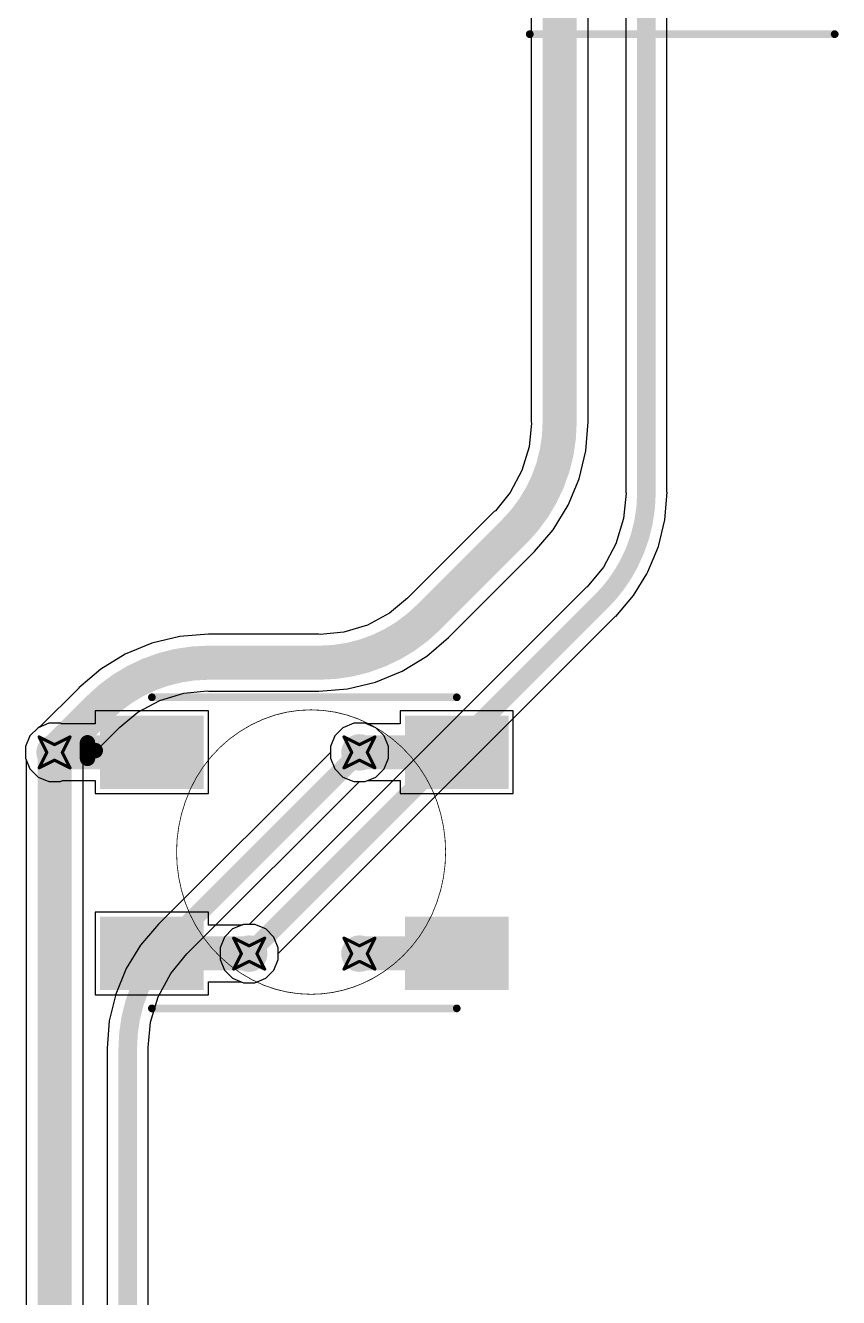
# Model space of a CAD drawing. Header units: inches. Extents: x -11 to 1110, y -7 to 455.
# Drawn here: x 262.54 to 275.87, y 155.76 to 176.62 of the extents above; entities that cross this region are included whole.
import ezdxf

# ---------------------------------------------------------------- set-up
doc = ezdxf.new("R2010")
doc.units = ezdxf.units.IN
for name, color, linetype in [('Bottom Layer', 5, 'Continuous'), ('Drill Drawing', 1, 'Continuous'), ('Mechanical 7', 56, 'Continuous'), ('Top Layer', 1, 'Continuous'), ('Top Overlay', 2, 'Continuous'), ('Top Paste', 8, 'Continuous'), ('Top Solder', 216, 'Continuous'), ('Via Holes', 16, 'Continuous')]:
    doc.layers.add(name, color=color, linetype=linetype)

msp = doc.modelspace()

# ---------------------------------------------------------------- hatches: boundary and pattern name
at = {"layer": 'Bottom Layer'}
h = msp.add_hatch(color=5, dxfattribs=at)
edge = h.paths.add_edge_path()
edge.add_arc((263.014, 164.696), 0.3, 0, 360)
h = msp.add_hatch(color=5, dxfattribs=at)
edge = h.paths.add_edge_path()
edge.add_arc((268.014, 164.696), 0.3, 0, 360)
h = msp.add_hatch(color=5, dxfattribs=at)
edge = h.paths.add_edge_path()
edge.add_arc((266.205, 161.396), 0.3, 0, 360)
h = msp.add_hatch(color=5, dxfattribs=at)
edge = h.paths.add_edge_path()
edge.add_arc((268.014, 161.396), 0.3, 0, 360)
at = {"layer": 'Top Layer'}
for points in [[(263.859, 165.199), (265.359, 165.199), (265.359, 164.199), (263.859, 164.199)], [(270.359, 164.199), (268.859, 164.199), (268.859, 165.199), (270.359, 165.199)], [(263.859, 161.899), (265.359, 161.899), (265.359, 160.899), (263.859, 160.899)], [(268.859, 161.899), (270.359, 161.899), (270.359, 160.899), (268.859, 160.899)]]:
    msp.add_hatch(color=1, dxfattribs=at).paths.add_polyline_path(points)
h = msp.add_hatch(color=1, dxfattribs=at)
edge = h.paths.add_edge_path()
edge.add_arc((263.014, 164.696), 0.3, 0, 360)
h = msp.add_hatch(color=1, dxfattribs=at)
edge = h.paths.add_edge_path()
edge.add_arc((268.014, 164.696), 0.3, 0, 360)
h = msp.add_hatch(color=1, dxfattribs=at)
edge = h.paths.add_edge_path()
edge.add_arc((266.205, 161.396), 0.3, 0, 360)
h = msp.add_hatch(color=1, dxfattribs=at)
edge = h.paths.add_edge_path()
edge.add_arc((268.014, 161.396), 0.3, 0, 360)
at = {"layer": 'Top Paste'}
for points in [[(263.859, 165.199), (265.359, 165.199), (265.359, 164.199), (263.859, 164.199)], [(270.359, 164.199), (268.859, 164.199), (268.859, 165.199), (270.359, 165.199)], [(263.859, 161.899), (265.359, 161.899), (265.359, 160.899), (263.859, 160.899)], [(268.859, 161.899), (270.359, 161.899), (270.359, 160.899), (268.859, 160.899)]]:
    msp.add_hatch(color=8, dxfattribs=at).paths.add_polyline_path(points)
at = {"layer": 'Top Solder'}
for points in [[(263.758, 165.301), (265.461, 165.301), (265.461, 164.098), (263.758, 164.098)], [(270.461, 164.098), (268.758, 164.098), (268.758, 165.301), (270.461, 165.301)], [(263.758, 162.001), (265.461, 162.001), (265.461, 160.798), (263.758, 160.798)], [(268.758, 162.001), (270.461, 162.001), (270.461, 160.798), (268.758, 160.798)]]:
    msp.add_hatch(color=216, dxfattribs=at).paths.add_polyline_path(points)
at = {"layer": 'Via Holes'}
h = msp.add_hatch(color=7, dxfattribs=at)
edge = h.paths.add_edge_path()
edge.add_arc((263.014, 164.696), 0.15, 0, 360)
h = msp.add_hatch(color=7, dxfattribs=at)
edge = h.paths.add_edge_path()
edge.add_arc((268.014, 164.696), 0.15, 0, 360)
h = msp.add_hatch(color=7, dxfattribs=at)
edge = h.paths.add_edge_path()
edge.add_arc((266.205, 161.396), 0.15, 0, 360)
h = msp.add_hatch(color=7, dxfattribs=at)
edge = h.paths.add_edge_path()
edge.add_arc((268.014, 161.396), 0.15, 0, 360)

# ---------------------------------------------------------------- linework, layer by layer
at = {"layer": 'Bottom Layer'}
for p, q in [((270.831, 178.522), (270.831, 170.115)), ((271.764, 170.115), (271.764, 178.522)), ((272.383, 178.136), (272.383, 168.963)), ((273.056, 168.963), (273.056, 177.196)), ((270.835, 170.093), (270.798, 169.709)), ((270.831, 170.115), (270.835, 170.093)), ((271.727, 169.644), (271.764, 170.115)), ((271.764, 170.115), (271.764, 170.115)), ((270.798, 169.709), (270.679, 169.318)), ((271.617, 169.185), (271.727, 169.644)), ((270.679, 169.318), (270.487, 168.959)), ((271.436, 168.75), (271.617, 169.185)), ((270.487, 168.959), (270.242, 168.66)), ((272.386, 168.948), (272.345, 168.532)), ((272.383, 168.963), (272.386, 168.948)), ((273.023, 168.512), (273.059, 168.963)), ((273.059, 168.963), (273.056, 168.963)), ((270.224, 168.648), (268.816, 167.24)), ((270.242, 168.66), (270.224, 168.648)), ((271.19, 168.347), (271.436, 168.75)), ((272.345, 168.532), (272.219, 168.118)), ((272.918, 168.073), (273.023, 168.512)), ((270.883, 167.989), (271.19, 168.347)), ((269.475, 166.581), (270.883, 167.989)), ((270.883, 167.989), (270.883, 167.989)), ((272.219, 168.118), (272.015, 167.736)), ((272.745, 167.656), (272.918, 168.073)), ((272.015, 167.736), (271.75, 167.413)), ((272.509, 167.27), (272.726, 167.624)), ((272.726, 167.624), (272.745, 167.656)), ((271.738, 167.405), (266.207, 161.874)), ((271.75, 167.413), (271.738, 167.405)), ((268.804, 167.223), (268.505, 166.977)), ((268.816, 167.24), (268.804, 167.223)), ((272.216, 166.927), (272.509, 167.27)), ((266.683, 161.397), (272.214, 166.929)), ((268.505, 166.977), (268.146, 166.785)), ((272.214, 166.929), (272.216, 166.927)), ((268.146, 166.785), (267.756, 166.667)), ((264.608, 166.486), (264.172, 166.306)), ((265.067, 166.596), (264.608, 166.486)), ((265.537, 166.633), (265.067, 166.596)), ((267.35, 166.633), (265.537, 166.633)), ((265.537, 166.633), (265.537, 166.633)), ((267.371, 166.629), (267.35, 166.633)), ((267.756, 166.667), (267.371, 166.629)), ((269.117, 166.275), (269.476, 166.581)), ((269.476, 166.581), (269.475, 166.581)), ((264.172, 166.306), (263.77, 166.059)), ((268.715, 166.028), (269.117, 166.275)), ((263.77, 166.059), (263.411, 165.753)), ((268.279, 165.847), (268.715, 166.028)), ((263.411, 165.752), (262.771, 165.113)), ((263.411, 165.753), (263.411, 165.752)), ((263.411, 165.752), (263.411, 165.752)), ((264.741, 165.549), (265.131, 165.667)), ((265.131, 165.667), (265.516, 165.705)), ((265.516, 165.705), (265.537, 165.701)), ((265.537, 165.701), (267.35, 165.701)), ((267.35, 165.7), (267.82, 165.737)), ((267.35, 165.701), (267.35, 165.7)), ((267.82, 165.737), (268.279, 165.847)), ((264.381, 165.356), (264.741, 165.549)), ((264.082, 165.111), (264.381, 165.356)), ((262.743, 165.101), (262.609, 164.966)), ((262.771, 165.113), (262.743, 165.101)), ((263.48, 164.503), (264.07, 165.093)), ((264.07, 165.093), (264.082, 165.111)), ((267.743, 165.101), (267.609, 164.966)), ((267.919, 165.174), (267.743, 165.101)), ((268.109, 165.174), (267.919, 165.174)), ((268.284, 165.101), (268.109, 165.174)), ((268.419, 164.966), (268.284, 165.101)), ((262.609, 164.966), (262.536, 164.791)), ((267.609, 164.966), (267.536, 164.791)), ((268.492, 164.791), (268.419, 164.966)), ((262.536, 164.791), (262.536, 164.601)), ((267.536, 164.694), (264.72, 161.878)), ((267.536, 164.791), (267.536, 164.694)), ((268.492, 164.601), (268.492, 164.791)), ((262.536, 164.601), (262.548, 164.573)), ((262.548, 164.573), (262.548, 151.426)), ((263.48, 151.426), (263.48, 164.503)), ((268.284, 164.291), (268.419, 164.425)), ((268.419, 164.425), (268.492, 164.601)), ((265.196, 161.402), (268.012, 164.218)), ((268.012, 164.218), (268.109, 164.218)), ((268.109, 164.218), (268.284, 164.291)), ((264.718, 161.88), (264.425, 161.536)), ((264.72, 161.878), (264.718, 161.88)), ((265.934, 161.801), (265.8, 161.666)), ((266.11, 161.874), (265.934, 161.801)), ((266.207, 161.874), (266.11, 161.874)), ((264.425, 161.536), (264.189, 161.151)), ((265.8, 161.666), (265.727, 161.491)), ((265.727, 161.491), (265.727, 161.301)), ((264.918, 161.07), (265.183, 161.393)), ((265.183, 161.393), (265.196, 161.402)), ((265.727, 161.301), (265.8, 161.125)), ((266.61, 161.125), (266.683, 161.301)), ((266.683, 161.301), (266.683, 161.397)), ((264.189, 161.151), (264.016, 160.733)), ((264.714, 160.689), (264.918, 161.07)), ((265.8, 161.125), (265.934, 160.991)), ((266.476, 160.991), (266.61, 161.125)), ((265.934, 160.991), (266.11, 160.918)), ((266.11, 160.918), (266.3, 160.918)), ((266.3, 160.918), (266.476, 160.991)), ((264.016, 160.733), (263.91, 160.294)), ((264.588, 160.274), (264.714, 160.689)), ((263.91, 160.294), (263.875, 159.844)), ((264.548, 159.859), (264.588, 160.274)), ((263.875, 159.844), (263.877, 159.844)), ((263.877, 159.844), (263.877, 149.56)), ((264.55, 159.844), (264.548, 159.859)), ((264.55, 149.56), (264.55, 159.844))]:
    msp.add_line(p, q, dxfattribs=at)
for points in [[(271.297, 170.115, 0.559, 0.559, 0), (271.297, 178.522, 0.559, 0.559, 0)], [(272.72, 168.963, 0.305, 0.305, 0), (272.72, 178.136, 0.305, 0.305, 0)], [(271.297, 170.115, 0.559, 0.559, -0.198912), (270.553, 168.318, 0.559, 0.559, 0)], [(272.72, 168.963, 0.305, 0.305, -0.1216), (272.428, 167.781, 0.305, 0.305, 0)], [(269.146, 166.911, 0.559, 0.559, 0), (270.553, 168.318, 0.559, 0.559, 0)], [(272.428, 167.781, 0.305, 0.305, -0.075487), (271.976, 167.167, 0.305, 0.305, 0)], [(266.205, 161.396, 0.305, 0.305, 0), (271.976, 167.167, 0.305, 0.305, 0)], [(269.146, 166.911, 0.559, 0.559, -0.198912), (267.35, 166.167, 0.559, 0.559, 0)], [(263.741, 165.423, 0.559, 0.559, -0.198912), (265.537, 166.167, 0.559, 0.559, 0)], [(265.537, 166.167, 0.559, 0.559, 0), (267.35, 166.167, 0.559, 0.559, 0)], [(263.014, 164.696, 0.559, 0.559, 0), (263.741, 165.423, 0.559, 0.559, 0)], [(263.014, 151.426, 0.559, 0.559, 0), (263.014, 164.696, 0.559, 0.559, 0)], [(264.958, 161.64, 0.305, 0.305, 0), (268.014, 164.696, 0.305, 0.305, 0)], [(264.214, 159.844, 0.305, 0.305, -0.198912), (264.958, 161.64, 0.305, 0.305, 0)], [(264.214, 149.56, 0.305, 0.305, 0), (264.214, 159.844, 0.305, 0.305, 0)]]:
    msp.add_lwpolyline(points, format="xyseb", dxfattribs=at)
for points in [[(271.158, 170.115, 0.279, 0.279, 1), (271.437, 170.115, 0.279, 0.279, 1)], [(271.158, 170.115, 0.279, 0.279, 1), (271.437, 170.115, 0.279, 0.279, 1)], [(272.644, 168.963, 0.152, 0.152, 1), (272.796, 168.963, 0.152, 0.152, 1)], [(272.644, 168.963, 0.152, 0.152, 1), (272.796, 168.963, 0.152, 0.152, 1)], [(270.414, 168.318, 0.279, 0.279, 1), (270.693, 168.318, 0.279, 0.279, 1)], [(270.414, 168.318, 0.279, 0.279, 1), (270.693, 168.318, 0.279, 0.279, 1)], [(272.352, 167.781, 0.152, 0.152, 1), (272.504, 167.781, 0.152, 0.152, 1)], [(272.352, 167.781, 0.152, 0.152, 1), (272.504, 167.781, 0.152, 0.152, 1)], [(271.9, 167.167, 0.152, 0.152, 1), (272.052, 167.167, 0.152, 0.152, 1)], [(271.9, 167.167, 0.152, 0.152, 1), (272.052, 167.167, 0.152, 0.152, 1)], [(269.006, 166.911, 0.279, 0.279, 1), (269.285, 166.911, 0.279, 0.279, 1)], [(269.006, 166.911, 0.279, 0.279, 1), (269.285, 166.911, 0.279, 0.279, 1)], [(265.397, 166.167, 0.279, 0.279, 1), (265.677, 166.167, 0.279, 0.279, 1)], [(265.397, 166.167, 0.279, 0.279, 1), (265.677, 166.167, 0.279, 0.279, 1)], [(267.21, 166.167, 0.279, 0.279, 1), (267.489, 166.167, 0.279, 0.279, 1)], [(267.21, 166.167, 0.279, 0.279, 1), (267.489, 166.167, 0.279, 0.279, 1)], [(263.601, 165.423, 0.279, 0.279, 1), (263.881, 165.423, 0.279, 0.279, 1)], [(263.601, 165.423, 0.279, 0.279, 1), (263.881, 165.423, 0.279, 0.279, 1)], [(262.874, 164.696, 0.279, 0.279, 1), (263.153, 164.696, 0.279, 0.279, 1)], [(262.874, 164.696, 0.279, 0.279, 1), (263.153, 164.696, 0.279, 0.279, 1)], [(267.938, 164.696, 0.152, 0.152, 1), (268.09, 164.696, 0.152, 0.152, 1)], [(264.882, 161.64, 0.152, 0.152, 1), (265.034, 161.64, 0.152, 0.152, 1)], [(264.882, 161.64, 0.152, 0.152, 1), (265.034, 161.64, 0.152, 0.152, 1)], [(266.129, 161.396, 0.152, 0.152, 1), (266.281, 161.396, 0.152, 0.152, 1)], [(264.138, 159.844, 0.152, 0.152, 1), (264.29, 159.844, 0.152, 0.152, 1)], [(264.138, 159.844, 0.152, 0.152, 1), (264.29, 159.844, 0.152, 0.152, 1)]]:
    msp.add_lwpolyline(points, format="xyseb", close=True, dxfattribs=at)
at = {"layer": 'Drill Drawing'}
for points in [[(262.76, 164.95, 0.0508, 0.0508, 0), (263.014, 164.823, 0.0508, 0.0508, 0)], [(262.76, 164.95, 0.0508, 0.0508, 0), (262.887, 164.696, 0.0508, 0.0508, 0)], [(263.014, 164.823, 0.0508, 0.0508, 0), (263.268, 164.95, 0.0508, 0.0508, 0)], [(263.141, 164.696, 0.0508, 0.0508, 0), (263.268, 164.95, 0.0508, 0.0508, 0)], [(267.76, 164.95, 0.0508, 0.0508, 0), (268.014, 164.823, 0.0508, 0.0508, 0)], [(267.76, 164.95, 0.0508, 0.0508, 0), (267.887, 164.696, 0.0508, 0.0508, 0)], [(268.014, 164.823, 0.0508, 0.0508, 0), (268.268, 164.95, 0.0508, 0.0508, 0)], [(268.141, 164.696, 0.0508, 0.0508, 0), (268.268, 164.95, 0.0508, 0.0508, 0)], [(262.76, 164.442, 0.0508, 0.0508, 0), (262.887, 164.696, 0.0508, 0.0508, 0)], [(263.141, 164.696, 0.0508, 0.0508, 0), (263.268, 164.442, 0.0508, 0.0508, 0)], [(267.76, 164.442, 0.0508, 0.0508, 0), (267.887, 164.696, 0.0508, 0.0508, 0)], [(268.141, 164.696, 0.0508, 0.0508, 0), (268.268, 164.442, 0.0508, 0.0508, 0)], [(262.76, 164.442, 0.0508, 0.0508, 0), (263.014, 164.569, 0.0508, 0.0508, 0)], [(263.014, 164.569, 0.0508, 0.0508, 0), (263.268, 164.442, 0.0508, 0.0508, 0)], [(267.76, 164.442, 0.0508, 0.0508, 0), (268.014, 164.569, 0.0508, 0.0508, 0)], [(268.014, 164.569, 0.0508, 0.0508, 0), (268.268, 164.442, 0.0508, 0.0508, 0)], [(265.951, 161.65, 0.0508, 0.0508, 0), (266.205, 161.523, 0.0508, 0.0508, 0)], [(265.951, 161.65, 0.0508, 0.0508, 0), (266.078, 161.396, 0.0508, 0.0508, 0)], [(266.205, 161.523, 0.0508, 0.0508, 0), (266.459, 161.65, 0.0508, 0.0508, 0)], [(266.332, 161.396, 0.0508, 0.0508, 0), (266.459, 161.65, 0.0508, 0.0508, 0)], [(267.76, 161.65, 0.0508, 0.0508, 0), (268.014, 161.523, 0.0508, 0.0508, 0)], [(267.76, 161.65, 0.0508, 0.0508, 0), (267.887, 161.396, 0.0508, 0.0508, 0)], [(268.014, 161.523, 0.0508, 0.0508, 0), (268.268, 161.65, 0.0508, 0.0508, 0)], [(268.141, 161.396, 0.0508, 0.0508, 0), (268.268, 161.65, 0.0508, 0.0508, 0)], [(265.951, 161.142, 0.0508, 0.0508, 0), (266.078, 161.396, 0.0508, 0.0508, 0)], [(265.951, 161.142, 0.0508, 0.0508, 0), (266.205, 161.269, 0.0508, 0.0508, 0)], [(266.205, 161.269, 0.0508, 0.0508, 0), (266.459, 161.142, 0.0508, 0.0508, 0)], [(266.332, 161.396, 0.0508, 0.0508, 0), (266.459, 161.142, 0.0508, 0.0508, 0)], [(267.76, 161.142, 0.0508, 0.0508, 0), (267.887, 161.396, 0.0508, 0.0508, 0)], [(267.76, 161.142, 0.0508, 0.0508, 0), (268.014, 161.269, 0.0508, 0.0508, 0)], [(268.014, 161.269, 0.0508, 0.0508, 0), (268.268, 161.142, 0.0508, 0.0508, 0)], [(268.141, 161.396, 0.0508, 0.0508, 0), (268.268, 161.142, 0.0508, 0.0508, 0)]]:
    msp.add_lwpolyline(points, format="xyseb", dxfattribs=at)
for points in [[(262.747, 164.95, 0.0254, 0.0254, 1), (262.772, 164.95, 0.0254, 0.0254, 1)], [(262.747, 164.95, 0.0254, 0.0254, 1), (262.772, 164.95, 0.0254, 0.0254, 1)], [(263.001, 164.823, 0.0254, 0.0254, 1), (263.026, 164.823, 0.0254, 0.0254, 1)], [(263.001, 164.823, 0.0254, 0.0254, 1), (263.026, 164.823, 0.0254, 0.0254, 1)], [(263.255, 164.95, 0.0254, 0.0254, 1), (263.28, 164.95, 0.0254, 0.0254, 1)], [(263.255, 164.95, 0.0254, 0.0254, 1), (263.28, 164.95, 0.0254, 0.0254, 1)], [(267.747, 164.95, 0.0254, 0.0254, 1), (267.772, 164.95, 0.0254, 0.0254, 1)], [(267.747, 164.95, 0.0254, 0.0254, 1), (267.772, 164.95, 0.0254, 0.0254, 1)], [(268.001, 164.823, 0.0254, 0.0254, 1), (268.026, 164.823, 0.0254, 0.0254, 1)], [(268.001, 164.823, 0.0254, 0.0254, 1), (268.026, 164.823, 0.0254, 0.0254, 1)], [(268.255, 164.95, 0.0254, 0.0254, 1), (268.28, 164.95, 0.0254, 0.0254, 1)], [(268.255, 164.95, 0.0254, 0.0254, 1), (268.28, 164.95, 0.0254, 0.0254, 1)], [(262.874, 164.696, 0.0254, 0.0254, 1), (262.899, 164.696, 0.0254, 0.0254, 1)], [(262.874, 164.696, 0.0254, 0.0254, 1), (262.899, 164.696, 0.0254, 0.0254, 1)], [(263.128, 164.696, 0.0254, 0.0254, 1), (263.153, 164.696, 0.0254, 0.0254, 1)], [(263.128, 164.696, 0.0254, 0.0254, 1), (263.153, 164.696, 0.0254, 0.0254, 1)], [(267.874, 164.696, 0.0254, 0.0254, 1), (267.899, 164.696, 0.0254, 0.0254, 1)], [(267.874, 164.696, 0.0254, 0.0254, 1), (267.899, 164.696, 0.0254, 0.0254, 1)], [(268.128, 164.696, 0.0254, 0.0254, 1), (268.153, 164.696, 0.0254, 0.0254, 1)], [(268.128, 164.696, 0.0254, 0.0254, 1), (268.153, 164.696, 0.0254, 0.0254, 1)], [(262.747, 164.442, 0.0254, 0.0254, 1), (262.772, 164.442, 0.0254, 0.0254, 1)], [(262.747, 164.442, 0.0254, 0.0254, 1), (262.772, 164.442, 0.0254, 0.0254, 1)], [(263.001, 164.569, 0.0254, 0.0254, 1), (263.026, 164.569, 0.0254, 0.0254, 1)], [(263.001, 164.569, 0.0254, 0.0254, 1), (263.026, 164.569, 0.0254, 0.0254, 1)], [(263.255, 164.442, 0.0254, 0.0254, 1), (263.28, 164.442, 0.0254, 0.0254, 1)], [(263.255, 164.442, 0.0254, 0.0254, 1), (263.28, 164.442, 0.0254, 0.0254, 1)], [(267.747, 164.442, 0.0254, 0.0254, 1), (267.772, 164.442, 0.0254, 0.0254, 1)], [(267.747, 164.442, 0.0254, 0.0254, 1), (267.772, 164.442, 0.0254, 0.0254, 1)], [(268.001, 164.569, 0.0254, 0.0254, 1), (268.026, 164.569, 0.0254, 0.0254, 1)], [(268.001, 164.569, 0.0254, 0.0254, 1), (268.026, 164.569, 0.0254, 0.0254, 1)], [(268.255, 164.442, 0.0254, 0.0254, 1), (268.28, 164.442, 0.0254, 0.0254, 1)], [(268.255, 164.442, 0.0254, 0.0254, 1), (268.28, 164.442, 0.0254, 0.0254, 1)], [(265.938, 161.65, 0.0254, 0.0254, 1), (265.964, 161.65, 0.0254, 0.0254, 1)], [(265.938, 161.65, 0.0254, 0.0254, 1), (265.964, 161.65, 0.0254, 0.0254, 1)], [(266.192, 161.523, 0.0254, 0.0254, 1), (266.218, 161.523, 0.0254, 0.0254, 1)], [(266.192, 161.523, 0.0254, 0.0254, 1), (266.218, 161.523, 0.0254, 0.0254, 1)], [(266.446, 161.65, 0.0254, 0.0254, 1), (266.472, 161.65, 0.0254, 0.0254, 1)], [(266.446, 161.65, 0.0254, 0.0254, 1), (266.472, 161.65, 0.0254, 0.0254, 1)], [(267.747, 161.65, 0.0254, 0.0254, 1), (267.772, 161.65, 0.0254, 0.0254, 1)], [(267.747, 161.65, 0.0254, 0.0254, 1), (267.772, 161.65, 0.0254, 0.0254, 1)], [(268.001, 161.523, 0.0254, 0.0254, 1), (268.026, 161.523, 0.0254, 0.0254, 1)], [(268.001, 161.523, 0.0254, 0.0254, 1), (268.026, 161.523, 0.0254, 0.0254, 1)], [(268.255, 161.65, 0.0254, 0.0254, 1), (268.28, 161.65, 0.0254, 0.0254, 1)], [(268.255, 161.65, 0.0254, 0.0254, 1), (268.28, 161.65, 0.0254, 0.0254, 1)], [(266.065, 161.396, 0.0254, 0.0254, 1), (266.091, 161.396, 0.0254, 0.0254, 1)], [(266.065, 161.396, 0.0254, 0.0254, 1), (266.091, 161.396, 0.0254, 0.0254, 1)], [(266.192, 161.269, 0.0254, 0.0254, 1), (266.218, 161.269, 0.0254, 0.0254, 1)], [(266.192, 161.269, 0.0254, 0.0254, 1), (266.218, 161.269, 0.0254, 0.0254, 1)], [(266.319, 161.396, 0.0254, 0.0254, 1), (266.345, 161.396, 0.0254, 0.0254, 1)], [(266.319, 161.396, 0.0254, 0.0254, 1), (266.345, 161.396, 0.0254, 0.0254, 1)], [(267.874, 161.396, 0.0254, 0.0254, 1), (267.899, 161.396, 0.0254, 0.0254, 1)], [(267.874, 161.396, 0.0254, 0.0254, 1), (267.899, 161.396, 0.0254, 0.0254, 1)], [(268.001, 161.269, 0.0254, 0.0254, 1), (268.026, 161.269, 0.0254, 0.0254, 1)], [(268.001, 161.269, 0.0254, 0.0254, 1), (268.026, 161.269, 0.0254, 0.0254, 1)], [(268.128, 161.396, 0.0254, 0.0254, 1), (268.153, 161.396, 0.0254, 0.0254, 1)], [(268.128, 161.396, 0.0254, 0.0254, 1), (268.153, 161.396, 0.0254, 0.0254, 1)], [(265.938, 161.142, 0.0254, 0.0254, 1), (265.964, 161.142, 0.0254, 0.0254, 1)], [(265.938, 161.142, 0.0254, 0.0254, 1), (265.964, 161.142, 0.0254, 0.0254, 1)], [(266.446, 161.142, 0.0254, 0.0254, 1), (266.472, 161.142, 0.0254, 0.0254, 1)], [(266.446, 161.142, 0.0254, 0.0254, 1), (266.472, 161.142, 0.0254, 0.0254, 1)], [(267.747, 161.142, 0.0254, 0.0254, 1), (267.772, 161.142, 0.0254, 0.0254, 1)], [(267.747, 161.142, 0.0254, 0.0254, 1), (267.772, 161.142, 0.0254, 0.0254, 1)], [(268.255, 161.142, 0.0254, 0.0254, 1), (268.28, 161.142, 0.0254, 0.0254, 1)], [(268.255, 161.142, 0.0254, 0.0254, 1), (268.28, 161.142, 0.0254, 0.0254, 1)]]:
    msp.add_lwpolyline(points, format="xyseb", close=True, dxfattribs=at)
at = {"layer": 'Mechanical 7'}
for points in [[(265.157, 163.885, 0.0127, 0.0127, -0.240813), (266.629, 165.309, 0.0127, 0.0127, 0)], [(266.629, 165.309, 0.0127, 0.0127, -0.168957), (267.999, 165.243, 0.0127, 0.0127, 0)], [(267.999, 165.243, 0.0127, 0.0127, -0.23811), (269.346, 163.687, 0.0127, 0.0127, 0)], [(265.095, 162.437, 0.0127, 0.0127, -0.151341), (265.157, 163.885, 0.0127, 0.0127, 0)], [(269.346, 163.687, 0.0127, 0.0127, -0.151386), (269.284, 162.24, 0.0127, 0.0127, 0)], [(266.442, 160.879, 0.0127, 0.0127, -0.238058), (265.095, 162.437, 0.0127, 0.0127, 0)], [(269.284, 162.24, 0.0127, 0.0127, -0.184383), (268.236, 160.991, 0.0127, 0.0127, 0)], [(267.22, 160.729, 0.0127, 0.0127, -0.095464), (266.442, 160.879, 0.0127, 0.0127, 0)], [(268.236, 160.991, 0.0127, 0.0127, -0.126077), (267.22, 160.729, 0.0127, 0.0127, 0)]]:
    msp.add_lwpolyline(points, format="xyseb", dxfattribs=at)
for points in [[(266.626, 165.309, 0.00635, 0.00635, 1), (266.633, 165.309, 0.00635, 0.00635, 1)], [(266.626, 165.309, 0.00635, 0.00635, 1), (266.633, 165.309, 0.00635, 0.00635, 1)], [(267.996, 165.243, 0.00635, 0.00635, 1), (268.002, 165.243, 0.00635, 0.00635, 1)], [(267.996, 165.243, 0.00635, 0.00635, 1), (268.002, 165.243, 0.00635, 0.00635, 1)], [(265.153, 163.885, 0.00635, 0.00635, 1), (265.16, 163.885, 0.00635, 0.00635, 1)], [(265.153, 163.885, 0.00635, 0.00635, 1), (265.16, 163.885, 0.00635, 0.00635, 1)], [(269.343, 163.687, 0.00635, 0.00635, 1), (269.349, 163.687, 0.00635, 0.00635, 1)], [(269.343, 163.687, 0.00635, 0.00635, 1), (269.349, 163.687, 0.00635, 0.00635, 1)], [(265.091, 162.437, 0.00635, 0.00635, 1), (265.098, 162.437, 0.00635, 0.00635, 1)], [(265.091, 162.437, 0.00635, 0.00635, 1), (265.098, 162.437, 0.00635, 0.00635, 1)], [(269.281, 162.24, 0.00635, 0.00635, 1), (269.287, 162.24, 0.00635, 0.00635, 1)], [(269.281, 162.24, 0.00635, 0.00635, 1), (269.287, 162.24, 0.00635, 0.00635, 1)], [(266.439, 160.879, 0.00635, 0.00635, 1), (266.445, 160.879, 0.00635, 0.00635, 1)], [(266.439, 160.879, 0.00635, 0.00635, 1), (266.445, 160.879, 0.00635, 0.00635, 1)], [(268.233, 160.991, 0.00635, 0.00635, 1), (268.239, 160.991, 0.00635, 0.00635, 1)], [(268.233, 160.991, 0.00635, 0.00635, 1), (268.239, 160.991, 0.00635, 0.00635, 1)], [(267.217, 160.729, 0.00635, 0.00635, 1), (267.224, 160.729, 0.00635, 0.00635, 1)], [(267.217, 160.729, 0.00635, 0.00635, 1), (267.224, 160.729, 0.00635, 0.00635, 1)]]:
    msp.add_lwpolyline(points, format="xyseb", close=True, dxfattribs=at)
at = {"layer": 'Top Layer'}
for p, q in [((265.537, 165.377), (263.682, 165.377)), ((263.682, 165.377), (263.682, 165.165)), ((265.537, 164.021), (265.537, 165.377)), ((270.537, 165.377), (268.682, 165.377)), ((268.682, 165.377), (268.682, 165.165)), ((270.537, 164.021), (270.537, 165.377)), ((262.743, 165.101), (262.609, 164.966)), ((262.919, 165.174), (262.743, 165.101)), ((263.109, 165.174), (262.919, 165.174)), ((263.129, 165.165), (263.109, 165.174)), ((263.682, 165.165), (263.129, 165.165)), ((267.743, 165.101), (267.609, 164.966)), ((267.919, 165.174), (267.743, 165.101)), ((268.109, 165.174), (267.919, 165.174)), ((268.129, 165.165), (268.109, 165.174)), ((268.682, 165.165), (268.129, 165.165)), ((262.609, 164.966), (262.536, 164.791)), ((267.609, 164.966), (267.536, 164.791)), ((262.536, 164.791), (262.536, 164.601)), ((267.536, 164.791), (267.536, 164.601)), ((262.536, 164.601), (262.609, 164.425)), ((262.609, 164.425), (262.743, 164.291)), ((267.536, 164.601), (267.609, 164.425)), ((267.609, 164.425), (267.743, 164.291)), ((262.743, 164.291), (262.919, 164.218)), ((262.919, 164.218), (263.109, 164.218)), ((263.109, 164.218), (263.145, 164.233)), ((263.145, 164.233), (263.682, 164.233)), ((263.682, 164.233), (263.682, 164.021)), ((267.743, 164.291), (267.919, 164.218)), ((267.919, 164.218), (268.109, 164.218)), ((268.109, 164.218), (268.145, 164.233)), ((268.145, 164.233), (268.682, 164.233)), ((268.682, 164.233), (268.682, 164.021)), ((263.682, 164.021), (265.537, 164.021)), ((268.682, 164.021), (270.537, 164.021)), ((265.537, 162.077), (263.682, 162.077)), ((263.682, 162.077), (263.682, 160.721)), ((265.537, 161.865), (265.537, 162.077)), ((266.09, 161.865), (265.537, 161.865)), ((266.11, 161.874), (266.09, 161.865)), ((266.3, 161.874), (266.11, 161.874)), ((266.476, 161.801), (266.3, 161.874)), ((266.61, 161.666), (266.476, 161.801)), ((266.683, 161.491), (266.61, 161.666)), ((266.683, 161.301), (266.683, 161.491)), ((266.61, 161.125), (266.683, 161.301)), ((266.476, 160.991), (266.61, 161.125)), ((265.537, 160.721), (265.537, 160.933)), ((265.537, 160.933), (266.074, 160.933)), ((266.074, 160.933), (266.11, 160.918)), ((266.11, 160.918), (266.3, 160.918)), ((266.3, 160.918), (266.476, 160.991)), ((263.682, 160.721), (265.537, 160.721))]:
    msp.add_line(p, q, dxfattribs=at)
for points in [[(263.014, 164.699, 0.559, 0.559, 0), (264.609, 164.699, 0.559, 0.559, 0)], [(268.014, 164.699, 0.559, 0.559, 0), (269.609, 164.699, 0.559, 0.559, 0)], [(264.609, 161.399, 0.559, 0.559, 0), (266.205, 161.399, 0.559, 0.559, 0)], [(268.014, 161.399, 0.559, 0.559, 0), (269.609, 161.399, 0.559, 0.559, 0)]]:
    msp.add_lwpolyline(points, format="xyseb", dxfattribs=at)
for points in [[(262.874, 164.699, 0.279, 0.279, 1), (263.153, 164.699, 0.279, 0.279, 1)], [(264.47, 164.699, 0.279, 0.279, 1), (264.749, 164.699, 0.279, 0.279, 1)], [(267.874, 164.699, 0.279, 0.279, 1), (268.153, 164.699, 0.279, 0.279, 1)], [(269.47, 164.699, 0.279, 0.279, 1), (269.749, 164.699, 0.279, 0.279, 1)], [(264.47, 161.399, 0.279, 0.279, 1), (264.749, 161.399, 0.279, 0.279, 1)], [(266.065, 161.399, 0.279, 0.279, 1), (266.345, 161.399, 0.279, 0.279, 1)], [(267.874, 161.399, 0.279, 0.279, 1), (268.153, 161.399, 0.279, 0.279, 1)], [(269.47, 161.399, 0.279, 0.279, 1), (269.749, 161.399, 0.279, 0.279, 1)]]:
    msp.add_lwpolyline(points, format="xyseb", close=True, dxfattribs=at)
at = {"layer": 'Top Overlay'}
for points in [[(270.807, 176.475, 0.127, 0.127, 0), (275.807, 176.475, 0.127, 0.127, 0)], [(264.609, 165.6, 0.127, 0.127, 0), (269.609, 165.6, 0.127, 0.127, 0)], [(263.553, 164.853, 0.254, 0.254, 0), (263.68, 164.726, 0.254, 0.254, 0)], [(263.553, 164.599, 0.254, 0.254, 0), (263.553, 164.853, 0.254, 0.254, 0)], [(263.553, 164.599, 0.254, 0.254, 0), (263.68, 164.726, 0.254, 0.254, 0)], [(264.609, 160.498, 0.127, 0.127, 0), (269.609, 160.498, 0.127, 0.127, 0)]]:
    msp.add_lwpolyline(points, format="xyseb", dxfattribs=at)
for points in [[(270.775, 176.475, 0.0635, 0.0635, 1), (270.839, 176.475, 0.0635, 0.0635, 1)], [(275.775, 176.475, 0.0635, 0.0635, 1), (275.839, 176.475, 0.0635, 0.0635, 1)], [(264.578, 165.6, 0.0635, 0.0635, 1), (264.641, 165.6, 0.0635, 0.0635, 1)], [(269.578, 165.6, 0.0635, 0.0635, 1), (269.641, 165.6, 0.0635, 0.0635, 1)], [(263.49, 164.853, 0.127, 0.127, 1), (263.617, 164.853, 0.127, 0.127, 1)], [(263.49, 164.853, 0.127, 0.127, 1), (263.617, 164.853, 0.127, 0.127, 1)], [(263.617, 164.726, 0.127, 0.127, 1), (263.744, 164.726, 0.127, 0.127, 1)], [(263.617, 164.726, 0.127, 0.127, 1), (263.744, 164.726, 0.127, 0.127, 1)], [(263.49, 164.599, 0.127, 0.127, 1), (263.617, 164.599, 0.127, 0.127, 1)], [(263.49, 164.599, 0.127, 0.127, 1), (263.617, 164.599, 0.127, 0.127, 1)], [(264.578, 160.498, 0.0635, 0.0635, 1), (264.641, 160.498, 0.0635, 0.0635, 1)], [(269.578, 160.498, 0.0635, 0.0635, 1), (269.641, 160.498, 0.0635, 0.0635, 1)]]:
    msp.add_lwpolyline(points, format="xyseb", close=True, dxfattribs=at)

doc.saveas('drawing.dxf')
